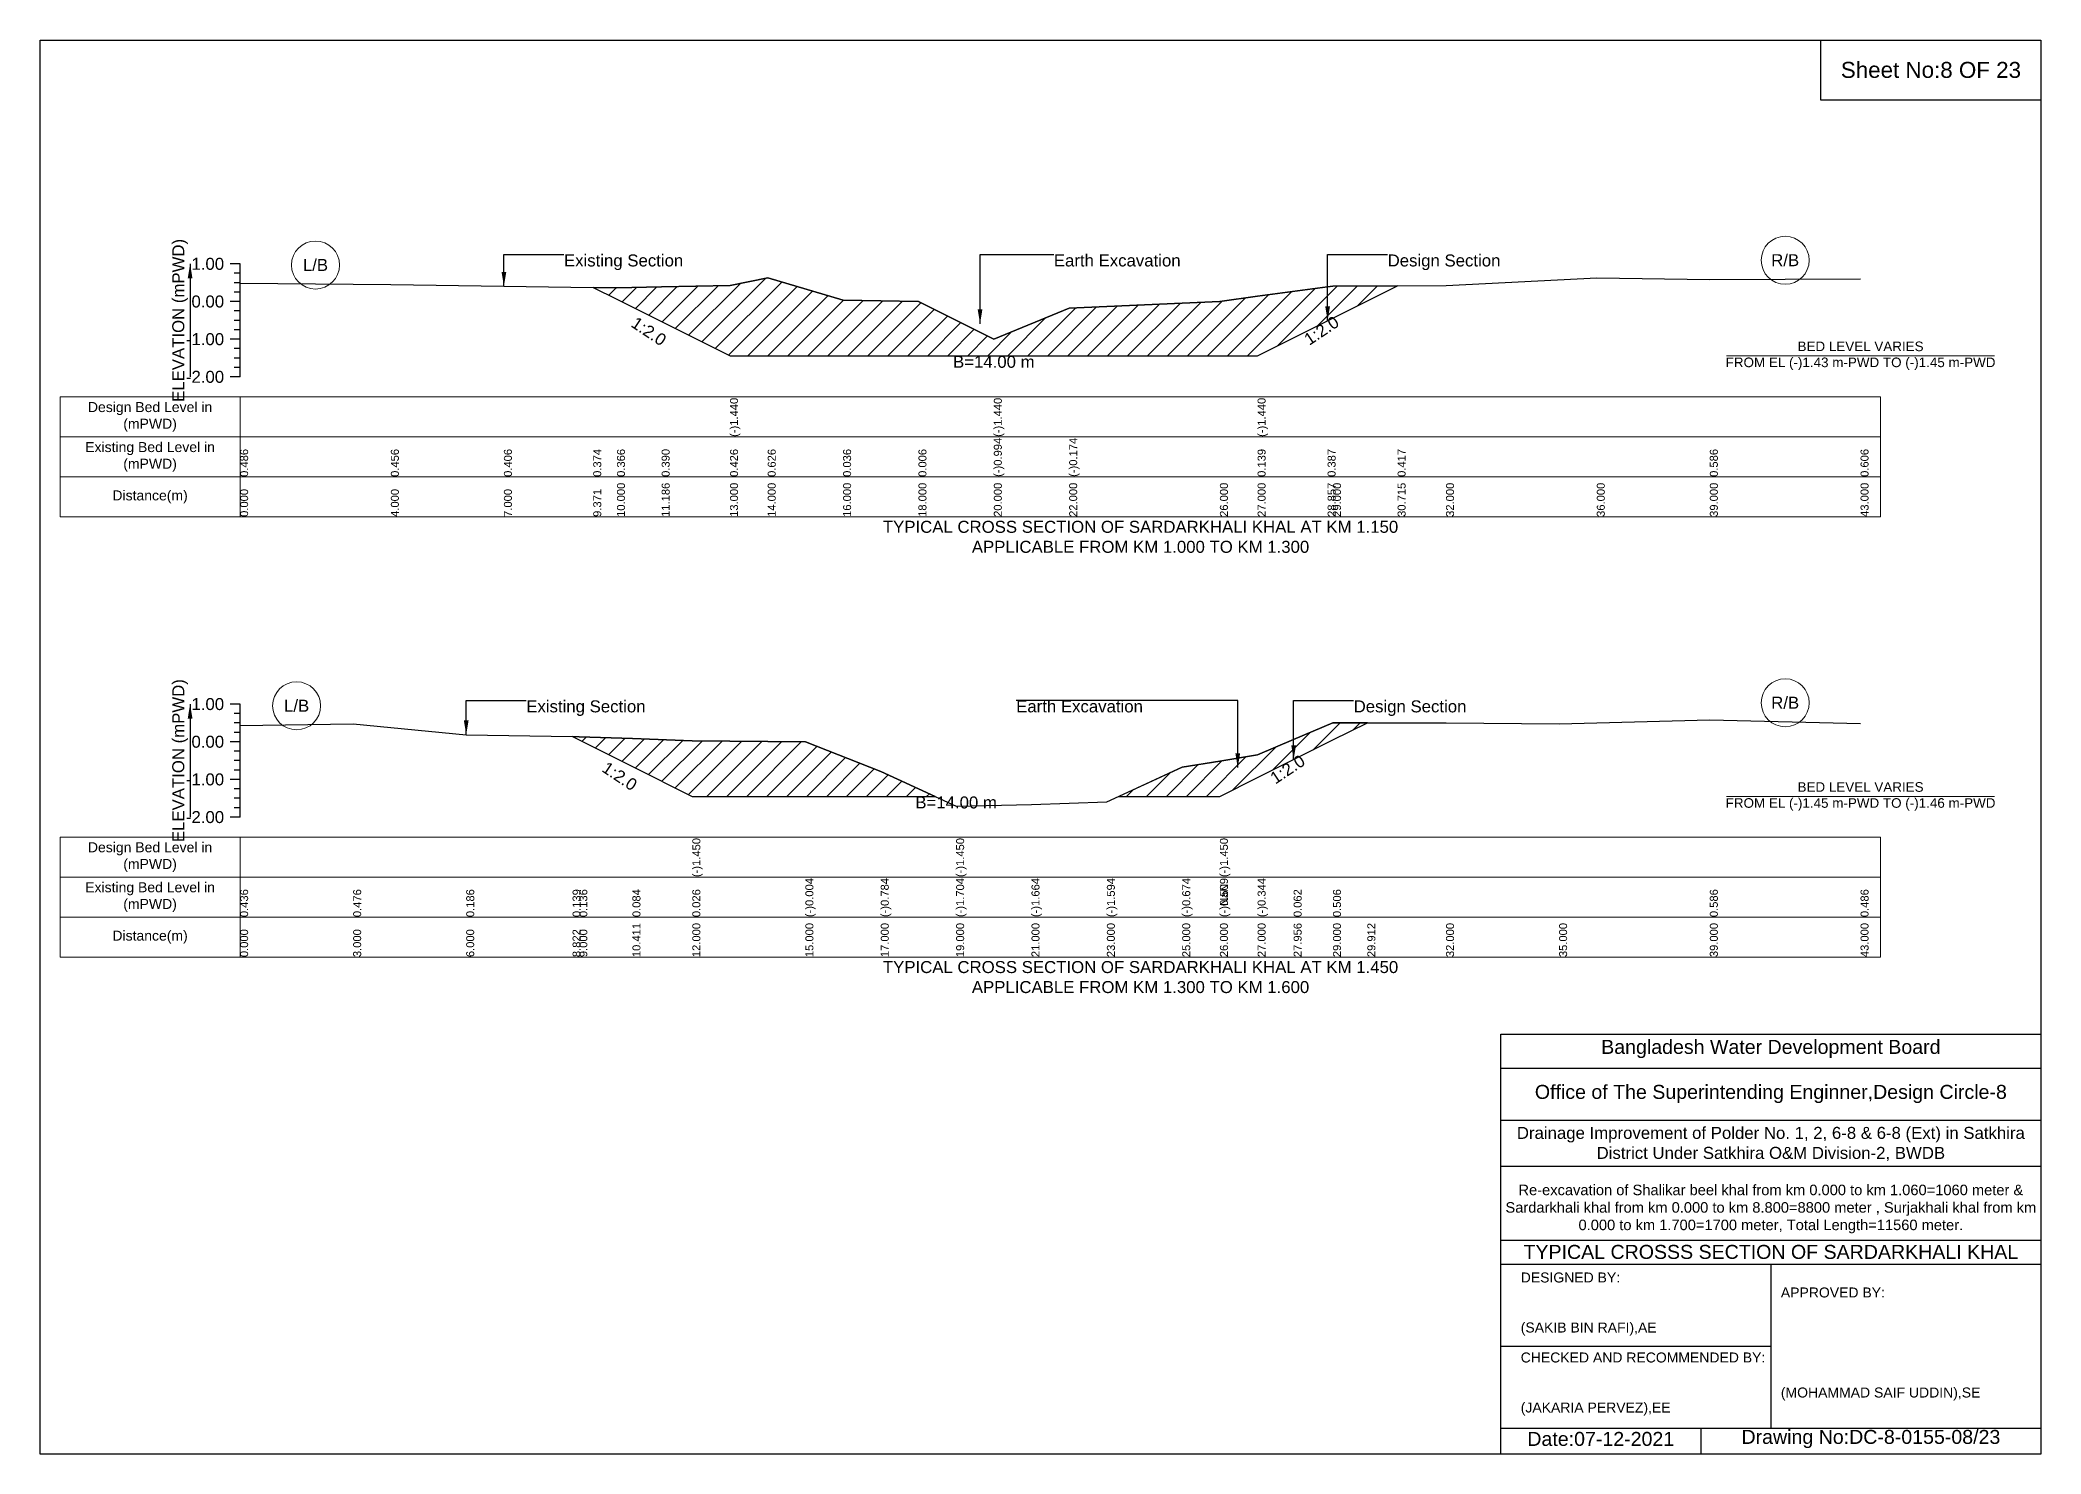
# Model space of a CAD drawing. Header units: inches. Extents: x 93000 to 506000, y -4242 to 0.
# Drawn here: x 170000 to 176000, y -4242 to 0 of the extents above; entities that cross this region are included whole.
import ezdxf

# ---------------------------------------------------------------- set-up
doc = ezdxf.new("R2010")
doc.units = ezdxf.units.IN
doc.header["$LTSCALE"] = 7
doc.header["$MEASUREMENT"] = 0
for name, color, linetype, lineweight in [('Cross section Data Border', 7, 'Continuous', 9), ('Cross Section Labels', 7, 'Continuous', 9), ('Existing_Bed_Level for Xsection', 7, 'Continuous', 25)]:
    doc.layers.add(name, color=color, linetype=linetype, lineweight=lineweight)
doc.styles.get("Standard").update_dxf_attribs({"font": 'arial.ttf'})
doc.dimstyles.get("Standard").update_dxf_attribs({"dimtxt": 0.18, "dimasz": 0.18, "dimexe": 0.18, "dimexo": 0.0625, "dimgap": 0.09, "dimtad": 0, "dimtih": 1, "dimtoh": 1, "dimdec": 4, "dimzin": 0, "dimdsep": 46, "dimtxsty": 'Standard', "dimcen": 0.09, "dimadec": 0, "dimazin": 0, "dimtfac": 1, "dimtdec": 4, "dimtofl": 0, "dimtmove": 0, "dimatfit": 3, "dimfxl": 1, "dimtolj": 1, "dimtzin": 0, "dimarcsym": 0})

msp = doc.modelspace()

# ---------------------------------------------------------------- hatches: boundary and pattern name
at = {"layer": 'Existing_Bed_Level for Xsection'}
h = msp.add_hatch(dxfattribs=at)
h.set_pattern_fill('ANSI31', color=256, scale=339, style=0)
h.paths.add_polyline_path([(171658.9, -742.4), (171730, -777.9), (171864, -844.9), (172069, -947.4), (172182, -947.4), (172408, -947.4), (172634, -947.4), (172860, -947.4), (173086, -947.4), (173538, -947.4), (173651, -947.4), (173860.9, -842.5), (173877, -834.4), (174070.8, -737.5), (173877, -738.8), (173860.9, -740.9), (173651, -768.9), (173538, -784), (173086, -804.3), (172860, -897), (172634, -784), (172408, -780.6), (172182, -713.9), (172069, -736.5), (171864, -740.6), (171730, -743.3)])
h = msp.add_hatch(dxfattribs=at)
h.set_pattern_fill('ANSI31', color=256, scale=339, style=0)
h.paths.add_polyline_path([(171596.9, -2089.7), (171617, -2099.8), (171776.4, -2179.5), (171956, -2269.3), (172295, -2269.3), (172521, -2269.3), (172684.6, -2269.3), (172521, -2194), (172295, -2105.9), (171956, -2102.5), (171776.4, -2095.9), (171617, -2090.1)])
h = msp.add_hatch(dxfattribs=at)
h.set_pattern_fill('ANSI31', color=256, scale=339, style=0)
h.paths.add_polyline_path([(173234.4, -2269.3), (173425, -2269.3), (173538, -2269.3), (173651, -2212.8), (173759, -2158.8), (173877, -2099.8), (173980.1, -2048.3), (173877, -2048.3), (173759, -2098.4), (173651, -2144.3), (173538, -2163), (173425, -2181.6)])

# ---------------------------------------------------------------- linework, layer by layer
for points in [[(170000, 0), (176000, 0), (176000, -4242), (170000, -4242)], [(175340, 0), (176000, 0), (176000, -180), (175340, -180)]]:
    msp.add_lwpolyline(points, close=True)
for points in [[(174380, -4242), (174380, -2982), (176000, -2982)], [(174380, -3084), (176000, -3084)], [(174380, -3240), (176000, -3240)], [(174380, -3378), (176000, -3378)], [(174380, -3600), (176000, -3600)], [(174380, -3672), (176000, -3672)], [(175190, -3672), (175190, -4164)], [(174380, -3918), (175190, -3918)], [(174380, -4164), (176000, -4164)], [(174980, -4164), (174980, -4242)]]:
    msp.add_lwpolyline(points)
at = {"layer": 'Cross section Data Border'}
for points in [[(170060, -1070.7), (175519, -1070.7), (175519, -1430.7), (170060, -1430.7)], [(170060, -2391.4), (175519, -2391.4), (175519, -2751.4), (170060, -2751.4)]]:
    msp.add_lwpolyline(points, close=True, dxfattribs=at)
for points in [[(170600, -1070.7), (170600, -1430.7)], [(170060, -1190.7), (175519, -1190.7)], [(170060, -1310.7), (175519, -1310.7)], [(170600, -2391.4), (170600, -2751.4)], [(170060, -2511.4), (175519, -2511.4)], [(170060, -2631.4), (175519, -2631.4)]]:
    msp.add_lwpolyline(points, dxfattribs=at)
at = {"layer": 'Cross Section Labels'}
for points in [[(175057.1, -947.4), (175860.9, -947.4)], [(175057.1, -2269.3), (175860.9, -2269.3)]]:
    msp.add_lwpolyline(points, dxfattribs=at)
for centre in [(175233, -660.8), (170826, -675), (175233, -1988.4), (170769.5, -1997.4)]:
    msp.add_circle(centre, 72, dxfattribs=at)
at = {"layer": 'Existing_Bed_Level for Xsection'}
for points in [[(170600, -671.7), (170570, -671.7)], [(170600, -699.9), (170582, -699.9)], [(170600, -1010.7), (170600, -897.7), (170600, -784.7), (170600, -671.7)], [(170600, -729.8), (171052, -733.1), (171391, -738.8), (171658.9, -742.4), (171730, -743.3), (171864, -740.6), (172069, -736.5), (172069, -736.5), (172182, -713.9), (172408, -780.6), (172634, -784), (172860, -897), (172860, -897), (173086, -804.3), (173538, -784), (173651, -768.9), (173651, -768.9), (173860.9, -740.9), (173877, -738.8), (174070.8, -737.5), (174216, -736.5), (174668, -713.9), (175007, -718.5), (175459, -716.2)], [(170600, -728.2), (170582, -728.2)], [(170600, -756.4), (170582, -756.4)], [(170600, -784.7), (170570, -784.7)], [(170600, -812.9), (170582, -812.9)], [(170600, -897.7), (170570, -897.7)], [(170600, -841.2), (170582, -841.2)], [(170600, -869.4), (170582, -869.4)], [(170600, -925.9), (170582, -925.9)], [(170600, -954.2), (170582, -954.2)], [(170600, -1010.7), (170570, -1010.7)], [(170600, -982.4), (170582, -982.4)], [(170600, -1992.4), (170570, -1992.4)], [(170600, -2020.7), (170582, -2020.7)], [(170600, -2331.4), (170600, -2218.4), (170600, -2105.4), (170600, -1992.4)], [(170600, -2056.2), (170939, -2051.7), (171278, -2084.4), (171596.9, -2089.7), (171617, -2090.1), (171776.4, -2095.9), (171956, -2102.5), (171956, -2102.5), (172295, -2105.9), (172521, -2194), (172747, -2298), (172747, -2298), (172973, -2293.5), (173199, -2285.6), (173425, -2181.6), (173538, -2163), (173538, -2163), (173651, -2144.3), (173759, -2098.4), (173877, -2048.3), (173980.1, -2048.3), (174216, -2048.3), (174555, -2051.7), (175007, -2039.2), (175459, -2050.5)], [(170600, -2048.9), (170582, -2048.9)], [(170600, -2077.2), (170582, -2077.2)], [(170600, -2105.4), (170570, -2105.4)], [(170600, -2133.7), (170582, -2133.7)], [(170600, -2218.4), (170570, -2218.4)], [(170600, -2161.9), (170582, -2161.9)], [(170600, -2190.2), (170582, -2190.2)], [(170600, -2246.7), (170582, -2246.7)], [(170600, -2274.9), (170582, -2274.9)], [(170600, -2331.4), (170570, -2331.4)], [(170600, -2303.2), (170582, -2303.2)]]:
    msp.add_lwpolyline(points, dxfattribs=at)
for points in [[(171658.9, -742.4), (171658.9, -742.4), (171730, -777.9), (171864, -844.9), (172069, -947.4), (172069, -947.4), (172182, -947.4), (172408, -947.4), (172634, -947.4), (172860, -947.4), (172860, -947.4), (173086, -947.4), (173538, -947.4), (173651, -947.4), (173651, -947.4), (173860.9, -842.5), (173877, -834.4), (174070.8, -737.5), (174070.8, -737.5), (174070.8, -737.5), (173877, -738.8), (173860.9, -740.9), (173651, -768.9), (173651, -768.9), (173538, -784), (173086, -804.3), (172860, -897), (172860, -897), (172634, -784), (172408, -780.6), (172182, -713.9), (172069, -736.5), (172069, -736.5), (171864, -740.6), (171730, -743.3), (171658.9, -742.4)], [(171596.9, -2089.7), (171596.9, -2089.7), (171617, -2099.8), (171776.4, -2179.5), (171956, -2269.3), (171956, -2269.3), (172295, -2269.3), (172521, -2269.3), (172684.6, -2269.3), (172521, -2194), (172295, -2105.9), (171956, -2102.5), (171956, -2102.5), (171776.4, -2095.9), (171617, -2090.1), (171596.9, -2089.7)], [(173234.4, -2269.3), (173425, -2269.3), (173538, -2269.3), (173538, -2269.3), (173651, -2212.8), (173759, -2158.8), (173877, -2099.8), (173980.1, -2048.3), (173980.1, -2048.3), (173980.1, -2048.3), (173877, -2048.3), (173759, -2098.4), (173651, -2144.3), (173538, -2163), (173538, -2163), (173425, -2181.6)]]:
    msp.add_lwpolyline(points, close=True, dxfattribs=at)

# ---------------------------------------------------------------- texts
at = {"attachment_point": 5}
for s, insert, char_height in [('Sheet No:8 OF 23', (175670, -90), 48), ('Bangladesh Water Development Board', (175190, -3027), 42), ('Office of The Superintending Enginner,Design Circle-8', (175190, -3162), 42)]:
    msp.add_mtext(s, dxfattribs=dict(at, insert=insert, char_height=char_height))
for s, insert, char_height, width, attachment_point in [('Drainage Improvement of Polder No. 1, 2, 6-8 & 6-8 (Ext) in Satkhira District Under Satkhira O&M Division-2, BWDB', (175190, -3312), 36, 1680, 5), ('Re-excavation of Shalikar beel khal from km 0.000 to km 1.060=1060 meter & Sardarkhali khal from km 0.000 to km 8.800=8800 meter , Surjakhali khal from km 0.000 to km 1.700=1700 meter, Total Length=11560 meter.', (175190, -3507), 31.4683, 1620, 5), ('TYPICAL CROSSS SECTION OF SARDARKHALI KHAL', (175190, -3636), 42, 1680, 5), ('DESIGNED BY:^J^J^J(SAKIB BIN RAFI),AE', (174440, -3792), 30, 840, 4), ('APPROVED BY:^J^J^J^J^J^J(MOHAMMAD SAIF UDDIN),SE', (175220, -3912), 30, 840, 4), ('CHECKED AND RECOMMENDED BY:^J^J^J(JAKARIA PERVEZ),EE', (174440, -4032), 30, 840, 4), ('Date:07-12-2021', (174680, -4197), 42, 840, 5), ('Drawing No:DC-8-0155-08/23', (175490, -4197), 42, 1320, 5)]:
    msp.add_mtext(s, dxfattribs=dict(insert=insert, char_height=char_height, width=width, attachment_point=attachment_point))
at = {"layer": 'Cross section Data Border', "char_height": 30, "width": 480, "attachment_point": 5}
for s, insert in [('Design Bed Level in (mPWD)', (170330, -1130.7)), ('Existing Bed Level in (mPWD)', (170330, -1250.7)), ('Distance(m)', (170330, -1370.7)), ('Design Bed Level in (mPWD)', (170330, -2451.4)), ('Existing Bed Level in (mPWD)', (170330, -2571.4)), ('Distance(m)', (170330, -2691.4))]:
    msp.add_mtext(s, dxfattribs=dict(at, insert=insert))
at = {"layer": 'Cross Section Labels'}
for s, insert, char_height, attachment_point in [('L/B', (170826, -675), 36, 5), ('Existing Section', (171571, -643.4), 36, 1), ('Earth Excavation', (173040, -643.4), 36, 1), ('Design Section', (174040.9, -643.4), 36, 1), ('R/B', (175233, -660.8), 36, 5), ('B=14.00 m', (172860, -947.4), 36, 2), ('BED LEVEL VARIES ^JFROM EL (-)1.43 m-PWD TO (-)1.45 m-PWD', (175459, -947.4), 28.8, 5), ('TYPICAL CROSS SECTION OF SARDARKHALI KHAL AT KM 1.150^JAPPLICABLE FROM KM 1.000 TO KM 1.300', (173300, -1490.7), 36, 5), ('L/B', (170769.5, -1997.4), 36, 5), ('Existing Section', (171458, -1981.1), 36, 1), ('Earth Excavation', (172927, -1981.1), 36, 1), ('Design Section', (173939, -1981.1), 36, 1), ('R/B', (175233, -1988.4), 36, 5), ('B=14.00 m', (172747, -2269.3), 36, 2), ('BED LEVEL VARIES ^JFROM EL (-)1.45 m-PWD TO (-)1.46 m-PWD', (175459, -2269.3), 28.8, 5), ('TYPICAL CROSS SECTION OF SARDARKHALI KHAL AT KM 1.450^JAPPLICABLE FROM KM 1.300 TO KM 1.600', (173300, -2811.4), 36, 5)]:
    msp.add_mtext(s, dxfattribs=dict(at, insert=insert, char_height=char_height, attachment_point=attachment_point))
at = {"layer": 'Cross Section Labels', "char_height": 36, "attachment_point": 2}
for insert, rotation in [((171835.7, -859), 326.30993), ((173832.6, -856.6), 33.69007), ((173730.8, -2172.9), 33.69007), ((171748.2, -2193.6), 326.30993)]:
    msp.add_mtext('1:2.0', dxfattribs=dict(at, insert=insert, rotation=rotation))
at = {"layer": 'Existing_Bed_Level for Xsection', "rotation": 90}
for s, insert, char_height, attachment_point in [('ELEVATION (mPWD)', (170420, -841.2), 36, 5), ('(-)1.440', (172069, -1190.7), 24, 1), ('(-)1.440', (172860, -1190.7), 24, 1), ('(-)1.440', (173651, -1190.7), 24, 1), ('(-)0.994', (172860, -1310.7), 24, 1), ('(-)0.994', (172860, -1310.7), 24, 1), ('(-)0.994', (172860, -1310.7), 24, 1), ('(-)0.174', (173086, -1310.7), 24, 1), ('0.486', (170600, -1310.7), 24, 1), ('0.456', (171052, -1310.7), 24, 1), ('0.406', (171391, -1310.7), 24, 1), ('0.406', (171391, -1310.7), 24, 1), ('0.374', (171658.9, -1310.7), 24, 1), ('0.366', (171730, -1310.7), 24, 1), ('0.390', (171864, -1310.7), 24, 1), ('0.426', (172069, -1310.7), 24, 1), ('0.426', (172069, -1310.7), 24, 1), ('0.426', (172069, -1310.7), 24, 1), ('0.426', (172069, -1310.7), 24, 1), ('0.626', (172182, -1310.7), 24, 1), ('0.626', (172182, -1310.7), 24, 1), ('0.036', (172408, -1310.7), 24, 1), ('0.006', (172634, -1310.7), 24, 1), ('0.006', (172634, -1310.7), 24, 1), ('0.139', (173651, -1310.7), 24, 1), ('0.139', (173651, -1310.7), 24, 1), ('0.139', (173651, -1310.7), 24, 1), ('0.387', (173860.9, -1310.7), 24, 1), ('0.417', (174070.8, -1310.7), 24, 1), ('0.586', (175007, -1310.7), 24, 1), ('0.606', (175459, -1310.7), 24, 1), ('0.000', (170600, -1430.7), 24, 1), ('4.000', (171052, -1430.7), 24, 1), ('7.000', (171391, -1430.7), 24, 1), ('9.371', (171658.9, -1430.7), 24, 1), ('10.000', (171730, -1430.7), 24, 1), ('11.186', (171864, -1430.7), 24, 1), ('13.000', (172069, -1430.7), 24, 1), ('13.000', (172069, -1430.7), 24, 1), ('13.000', (172069, -1430.7), 24, 1), ('14.000', (172182, -1430.7), 24, 1), ('16.000', (172408, -1430.7), 24, 1), ('18.000', (172634, -1430.7), 24, 1), ('20.000', (172860, -1430.7), 24, 1), ('20.000', (172860, -1430.7), 24, 1), ('20.000', (172860, -1430.7), 24, 1), ('22.000', (173086, -1430.7), 24, 1), ('26.000', (173538, -1430.7), 24, 1), ('27.000', (173651, -1430.7), 24, 1), ('27.000', (173651, -1430.7), 24, 1), ('27.000', (173651, -1430.7), 24, 1), ('28.857', (173860.9, -1430.7), 24, 1), ('29.000', (173877, -1430.7), 24, 1), ('30.715', (174070.8, -1430.7), 24, 1), ('32.000', (174216, -1430.7), 24, 1), ('36.000', (174668, -1430.7), 24, 1), ('39.000', (175007, -1430.7), 24, 1), ('43.000', (175459, -1430.7), 24, 1), ('ELEVATION (mPWD)', (170420, -2161.9), 36, 5), ('(-)1.450', (171956, -2511.4), 24, 1), ('(-)1.450', (172747, -2511.4), 24, 1), ('(-)1.450', (173538, -2511.4), 24, 1), ('(-)0.004', (172295, -2631.4), 24, 1), ('(-)0.784', (172521, -2631.4), 24, 1), ('(-)1.704', (172747, -2631.4), 24, 1), ('(-)1.704', (172747, -2631.4), 24, 1), ('(-)1.704', (172747, -2631.4), 24, 1), ('(-)1.664', (172973, -2631.4), 24, 1), ('(-)1.594', (173199, -2631.4), 24, 1), ('(-)0.674', (173425, -2631.4), 24, 1), ('(-)0.509', (173538, -2631.4), 24, 1), ('(-)0.509', (173538, -2631.4), 24, 1), ('(-)0.344', (173651, -2631.4), 24, 1), ('0.436', (170600, -2631.4), 24, 1), ('0.476', (170939, -2631.4), 24, 1), ('0.476', (170939, -2631.4), 24, 1), ('0.186', (171278, -2631.4), 24, 1), ('0.139', (171596.9, -2631.4), 24, 1), ('0.136', (171617, -2631.4), 24, 1), ('0.084', (171776.4, -2631.4), 24, 1), ('0.026', (171956, -2631.4), 24, 1), ('0.026', (171956, -2631.4), 24, 1), ('0.026', (171956, -2631.4), 24, 1), ('(-)NaN', (173538, -2631.4), 24, 1), ('0.062', (173759, -2631.4), 24, 1), ('0.506', (173877, -2631.4), 24, 1), ('0.506', (173877, -2631.4), 24, 1), ('0.506', (173877, -2631.4), 24, 1), ('0.586', (175007, -2631.4), 24, 1), ('0.486', (175459, -2631.4), 24, 1), ('0.000', (170600, -2751.4), 24, 1), ('3.000', (170939, -2751.4), 24, 1), ('6.000', (171278, -2751.4), 24, 1), ('8.822', (171596.9, -2751.4), 24, 1), ('9.000', (171617, -2751.4), 24, 1), ('10.411', (171776.4, -2751.4), 24, 1), ('12.000', (171956, -2751.4), 24, 1), ('12.000', (171956, -2751.4), 24, 1), ('12.000', (171956, -2751.4), 24, 1), ('15.000', (172295, -2751.4), 24, 1), ('17.000', (172521, -2751.4), 24, 1), ('19.000', (172747, -2751.4), 24, 1), ('19.000', (172747, -2751.4), 24, 1), ('19.000', (172747, -2751.4), 24, 1), ('21.000', (172973, -2751.4), 24, 1), ('23.000', (173199, -2751.4), 24, 1), ('25.000', (173425, -2751.4), 24, 1), ('26.000', (173538, -2751.4), 24, 1), ('26.000', (173538, -2751.4), 24, 1), ('26.000', (173538, -2751.4), 24, 1), ('27.000', (173651, -2751.4), 24, 1), ('27.956', (173759, -2751.4), 24, 1), ('29.000', (173877, -2751.4), 24, 1), ('29.912', (173980.1, -2751.4), 24, 1), ('32.000', (174216, -2751.4), 24, 1), ('35.000', (174555, -2751.4), 24, 1), ('39.000', (175007, -2751.4), 24, 1), ('43.000', (175459, -2751.4), 24, 1)]:
    msp.add_mtext(s, dxfattribs=dict(at, insert=insert, char_height=char_height, attachment_point=attachment_point))
at = {"layer": 'Existing_Bed_Level for Xsection', "char_height": 36, "attachment_point": 6}
for s, insert in [('1.00', (170552, -671.7)), ('0.00', (170552, -784.7)), ('-1.00', (170552, -897.7)), ('-2.00', (170552, -1010.7)), ('1.00', (170552, -1992.4)), ('0.00', (170552, -2105.4)), ('-1.00', (170552, -2218.4)), ('-2.00', (170552, -2331.4))]:
    msp.add_mtext(s, dxfattribs=dict(at, insert=insert))

# ---------------------------------------------------------------- leaders
at = {"layer": 'Cross Section Labels', "annotation_type": 0, "has_hookline": 1}
for points, hookline_direction, text_width in [([(171391, -738.8), (171391, -643.4), (171570.9, -643.4)], 0, 350.4), ([(172818.7, -851.3), (172818.7, -643.4), (173039.9, -643.4)], 0, 372.7), ([(173860.9, -842.5), (173860.9, -643.4), (174040.8, -643.4)], 0, 330.9), ([(171278, -2084.4), (171278, -1981.1), (171457.9, -1981.1)], 0, 350.4), ([(173591.4, -2182.9), (173591.4, -1981.1), (172927.1, -1981.1)], 1, 372.7), ([(173759, -2158.8), (173759, -1981.1), (173938.9, -1981.1)], 0, 330.9)]:
    msp.add_leader(points, dimstyle='Standard', override={"dimasz": 43.2}, dxfattribs=dict(at, hookline_direction=hookline_direction, text_width=text_width))
at = {"layer": 'Existing_Bed_Level for Xsection'}
for points in [[(170450, -671.7), (170450, -1010.7)], [(170450, -1992.4), (170450, -2331.4)]]:
    msp.add_leader(points, dimstyle='Standard', override={"dimasz": 43.2}, dxfattribs=at)

doc.saveas('drawing.dxf')
